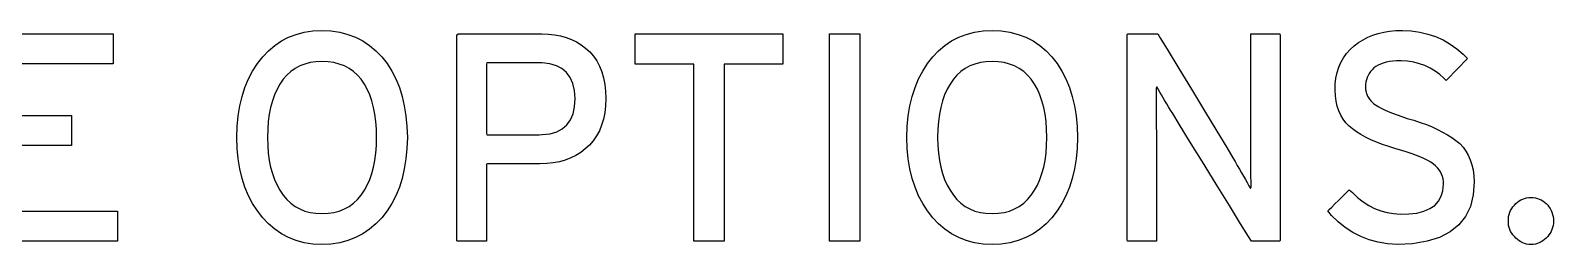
# Model space of a CAD drawing. Extents: x 1 to 47.7, y 0.2 to 35.
# Drawn here: x 18.734 to 20.656, y 21.796 to 22.067 of the extents above; entities that cross this region are included whole.
import ezdxf

# ---------------------------------------------------------------- set-up
doc = ezdxf.new("R2010")
doc.units = 0
doc.header["$MEASUREMENT"] = 0
doc.layers.add('7_0_____DWG', color=7, linetype='CONTINUOUS')

msp = doc.modelspace()

# ---------------------------------------------------------------- linework, layer by layer
at = {"layer": '7_0_____DWG'}
for points in [[(18.6745, 21.8), (18.6745, 22.0624), (18.8382, 22.0624), (18.8382, 22.0243), (18.7125, 22.0243), (18.7125, 21.9591), (18.7855, 21.9591), (18.7855, 21.921), (18.7125, 21.921), (18.7125, 21.8381), (18.8437, 21.8381), (18.8437, 21.8), (18.6745, 21.8)], [(19.6094, 22.0239), (19.6094, 21.8), (19.5713, 21.8), (19.5713, 22.0239), (19.4972, 22.0239), (19.4972, 22.0624), (19.6836, 22.0624), (19.6836, 22.0239), (19.6094, 22.0239)], [(19.7425, 21.8), (19.7425, 22.0624), (19.7806, 22.0624), (19.7806, 21.8), (19.7425, 21.8)]]:
    msp.add_lwpolyline(points, dxfattribs=at)
for points in [[(19.2095, 21.9313), (19.209, 21.9173), (19.2077, 21.904), (19.2057, 21.8914), (19.2029, 21.8794), (19.1994, 21.8682), (19.195, 21.8576), (19.1899, 21.8477), (19.184, 21.8384), (19.1773, 21.8298), (19.1699, 21.822), (19.1619, 21.8152), (19.1533, 21.8095), (19.1442, 21.8047), (19.1344, 21.801), (19.1241, 21.7982), (19.1131, 21.7965), (19.1016, 21.7958), (19.0902, 21.7965), (19.0794, 21.7982), (19.0692, 21.801), (19.0595, 21.8047), (19.0505, 21.8095), (19.0421, 21.8152), (19.0342, 21.822), (19.027, 21.8298), (19.0203, 21.8384), (19.0142, 21.8477), (19.009, 21.8576), (19.0045, 21.8682), (19.0009, 21.8794), (18.998, 21.8914), (18.9959, 21.904), (18.9946, 21.9173), (18.9942, 21.9313), (18.9946, 21.9452), (18.9959, 21.9586), (18.998, 21.9712), (19.0009, 21.9832), (19.0045, 21.9945), (19.009, 22.0052), (19.0142, 22.0152), (19.0203, 22.0246), (19.027, 22.0332), (19.0342, 22.0409), (19.0421, 22.0476), (19.0505, 22.0532), (19.0595, 22.0579), (19.0692, 22.0616), (19.0794, 22.0642), (19.0902, 22.0659), (19.1016, 22.0666), (19.1131, 22.0659), (19.1241, 22.0642), (19.1344, 22.0616), (19.1442, 22.0579), (19.1533, 22.0532), (19.1619, 22.0476), (19.1699, 22.0409), (19.1773, 22.0332), (19.184, 22.0246), (19.1899, 22.0152), (19.195, 22.0052), (19.1994, 21.9945), (19.2029, 21.9832), (19.2057, 21.9712), (19.2077, 21.9586), (19.209, 21.9452)], [(19.4601, 21.9803), (19.4597, 21.9711), (19.4587, 21.9624), (19.4571, 21.9543), (19.4548, 21.9467), (19.4519, 21.9396), (19.4484, 21.9331), (19.4442, 21.9271), (19.4395, 21.9216), (19.4341, 21.9167), (19.4284, 21.9123), (19.4223, 21.9085), (19.4157, 21.9053), (19.4088, 21.9026), (19.4014, 21.9006), (19.3937, 21.8991), (19.3855, 21.8981), (19.3769, 21.8978), (19.3739, 21.8978), (19.3676, 21.8978), (19.3583, 21.8978), (19.3472, 21.8978), (19.3356, 21.8978), (19.3248, 21.8978), (19.316, 21.8978), (19.3106, 21.8978), (19.3094, 21.8973), (19.3094, 21.8914), (19.3094, 21.8799), (19.3094, 21.8648), (19.3094, 21.8479), (19.3094, 21.8311), (19.3094, 21.8163), (19.3094, 21.8054), (19.3094, 21.8002), (19.3086, 21.8), (19.3053, 21.8), (19.3002, 21.8), (19.294, 21.8), (19.2875, 21.8), (19.2814, 21.8), (19.2763, 21.8), (19.273, 21.8), (19.2721, 21.8005), (19.2721, 21.8145), (19.2721, 21.8439), (19.2721, 21.8836), (19.2721, 21.9286), (19.2721, 21.9739), (19.2721, 22.0145), (19.2721, 22.0452), (19.2721, 22.0612), (19.274, 22.0624), (19.2827, 22.0624), (19.2967, 22.0624), (19.314, 22.0624), (19.3325, 22.0624), (19.3503, 22.0624), (19.3652, 22.0624), (19.3752, 22.0624), (19.3794, 22.0624), (19.3876, 22.062), (19.3954, 22.0611), (19.4028, 22.0597), (19.4099, 22.0577), (19.4166, 22.0552), (19.423, 22.0521), (19.4289, 22.0484), (19.4345, 22.0442), (19.4398, 22.0394), (19.4445, 22.034), (19.4486, 22.028), (19.452, 22.0214), (19.4549, 22.0143), (19.4571, 22.0067), (19.4587, 21.9984), (19.4597, 21.9896)], [(20.0554, 21.9313), (20.0549, 21.9173), (20.0537, 21.904), (20.0517, 21.8914), (20.0489, 21.8794), (20.0453, 21.8682), (20.0409, 21.8576), (20.0358, 21.8477), (20.0299, 21.8384), (20.0232, 21.8298), (20.0158, 21.822), (20.0078, 21.8152), (19.9993, 21.8095), (19.9901, 21.8047), (19.9804, 21.801), (19.97, 21.7982), (19.9591, 21.7965), (19.9476, 21.7958), (19.9362, 21.7965), (19.9253, 21.7982), (19.9151, 21.801), (19.9055, 21.8047), (19.8964, 21.8095), (19.888, 21.8152), (19.8802, 21.822), (19.8729, 21.8298), (19.8662, 21.8384), (19.8602, 21.8477), (19.8549, 21.8576), (19.8505, 21.8682), (19.8468, 21.8794), (19.8439, 21.8914), (19.8419, 21.904), (19.8406, 21.9173), (19.8401, 21.9313), (19.8406, 21.9452), (19.8419, 21.9586), (19.8439, 21.9712), (19.8468, 21.9832), (19.8505, 21.9945), (19.8549, 22.0052), (19.8602, 22.0152), (19.8662, 22.0246), (19.8729, 22.0332), (19.8802, 22.0409), (19.888, 22.0476), (19.8964, 22.0532), (19.9055, 22.0579), (19.9151, 22.0616), (19.9253, 22.0642), (19.9362, 22.0659), (19.9476, 22.0666), (19.9591, 22.0659), (19.97, 22.0642), (19.9804, 22.0616), (19.9901, 22.0579), (19.9993, 22.0532), (20.0078, 22.0476), (20.0158, 22.0409), (20.0232, 22.0332), (20.0299, 22.0246), (20.0358, 22.0152), (20.0409, 22.0052), (20.0453, 21.9945), (20.0489, 21.9832), (20.0517, 21.9712), (20.0537, 21.9586), (20.0549, 21.9452)], [(20.275, 21.8), (20.2713, 21.806), (20.2614, 21.822), (20.2472, 21.8451), (20.2305, 21.8722), (20.2132, 21.9003), (20.197, 21.9266), (20.1839, 21.948), (20.1756, 21.9614), (20.1729, 21.9658), (20.1705, 21.9699), (20.1681, 21.9739), (20.1658, 21.9777), (20.1636, 21.9815), (20.1614, 21.9852), (20.1593, 21.9887), (20.1574, 21.9921), (20.1554, 21.9954), (20.1547, 21.9933), (20.1547, 21.987), (20.1547, 21.9804), (20.1547, 21.9737), (20.1548, 21.9668), (20.1548, 21.9597), (20.1549, 21.9524), (20.1549, 21.9449), (20.155, 21.9371), (20.155, 21.9323), (20.155, 21.9201), (20.155, 21.9017), (20.155, 21.8797), (20.155, 21.8563), (20.155, 21.8343), (20.155, 21.8159), (20.155, 21.8037), (20.155, 21.8), (20.1533, 21.8), (20.1494, 21.8), (20.1441, 21.8), (20.1379, 21.8), (20.1316, 21.8), (20.1258, 21.8), (20.1212, 21.8), (20.1185, 21.8), (20.1181, 21.8018), (20.1181, 21.8188), (20.1181, 21.8498), (20.1181, 21.8899), (20.1181, 21.9344), (20.1181, 21.9786), (20.1181, 22.0177), (20.1181, 22.0469), (20.1181, 22.0616), (20.1188, 22.0624), (20.122, 22.0624), (20.127, 22.0624), (20.1332, 22.0624), (20.1399, 22.0624), (20.1463, 22.0624), (20.1517, 22.0624), (20.1555, 22.0624), (20.1569, 22.0624), (20.1604, 22.0565), (20.1698, 22.0409), (20.1834, 22.0185), (20.1993, 21.9921), (20.2158, 21.9647), (20.2312, 21.9392), (20.2438, 21.9184), (20.2517, 21.9053), (20.2543, 21.9008), (20.2572, 21.8959), (20.2599, 21.8912), (20.2625, 21.8867), (20.265, 21.8823), (20.2674, 21.8781), (20.2696, 21.8741), (20.2718, 21.8702), (20.2738, 21.8665), (20.2746, 21.8687), (20.2745, 21.8752), (20.2744, 21.8818), (20.2744, 21.8887), (20.2743, 21.8958), (20.2743, 21.903), (20.2743, 21.9104), (20.2743, 21.918), (20.2743, 21.9258), (20.2743, 21.9306), (20.2743, 21.9428), (20.2743, 21.9611), (20.2743, 21.9831), (20.2743, 22.0063), (20.2743, 22.0282), (20.2743, 22.0465), (20.2743, 22.0587), (20.2743, 22.0624), (20.276, 22.0624), (20.2799, 22.0624), (20.2852, 22.0624), (20.2914, 22.0624), (20.2977, 22.0624), (20.3035, 22.0624), (20.308, 22.0624), (20.3108, 22.0624), (20.3112, 22.0605), (20.3112, 22.0435), (20.3112, 22.0126), (20.3112, 21.9725), (20.3112, 21.928), (20.3112, 21.8838), (20.3112, 21.8447), (20.3112, 21.8154), (20.3112, 21.8008), (20.3105, 21.8), (20.3076, 21.8), (20.3029, 21.8), (20.2971, 21.8), (20.2909, 21.8), (20.2849, 21.8), (20.2798, 21.8), (20.2763, 21.8)], [(20.556, 21.8753), (20.5549, 21.8588), (20.5514, 21.8441), (20.5454, 21.8314), (20.537, 21.8207), (20.526, 21.8118), (20.5126, 21.8049), (20.4968, 21.7999), (20.4785, 21.7968), (20.4594, 21.7958), (20.4469, 21.7968), (20.435, 21.7989), (20.4237, 21.8019), (20.413, 21.806), (20.4029, 21.8111), (20.3934, 21.8172), (20.3845, 21.8244), (20.3762, 21.8326), (20.3716, 21.8383), (20.3732, 21.84), (20.3763, 21.8431), (20.3804, 21.8471), (20.385, 21.8517), (20.3895, 21.8562), (20.3937, 21.8603), (20.3968, 21.8635), (20.3985, 21.8652), (20.4024, 21.8615), (20.4091, 21.8554), (20.416, 21.85), (20.4231, 21.8454), (20.4305, 21.8416), (20.4382, 21.8386), (20.4462, 21.8364), (20.4544, 21.8349), (20.4628, 21.8342), (20.4736, 21.8345), (20.4839, 21.8357), (20.4928, 21.838), (20.5003, 21.8412), (20.5065, 21.8454), (20.5113, 21.8506), (20.5147, 21.8568), (20.5168, 21.8639), (20.5176, 21.8721), (20.5174, 21.8757), (20.517, 21.8789), (20.5162, 21.882), (20.5151, 21.8849), (20.5137, 21.8877), (20.5119, 21.8904), (20.5099, 21.8929), (20.5075, 21.8953), (20.5047, 21.8976), (20.5014, 21.8998), (20.4977, 21.902), (20.4934, 21.9042), (20.4887, 21.9064), (20.4834, 21.9085), (20.4777, 21.9106), (20.4715, 21.9127), (20.4648, 21.9148), (20.4571, 21.917), (20.4485, 21.9196), (20.4404, 21.9224), (20.4328, 21.9253), (20.4257, 21.9284), (20.4192, 21.9316), (20.4132, 21.9349), (20.4077, 21.9384), (20.4027, 21.942), (20.3982, 21.9457), (20.3942, 21.9498), (20.3907, 21.9543), (20.3878, 21.9593), (20.3853, 21.9648), (20.3834, 21.9707), (20.382, 21.9771), (20.3811, 21.984), (20.3806, 21.9913), (20.3808, 21.999), (20.3817, 22.0063), (20.3831, 22.0133), (20.3852, 22.0199), (20.3879, 22.0261), (20.3912, 22.0319), (20.3951, 22.0374), (20.3996, 22.0424), (20.4048, 22.0471), (20.4102, 22.0512), (20.4159, 22.0548), (20.422, 22.0579), (20.4284, 22.0605), (20.4351, 22.0627), (20.4422, 22.0643), (20.4495, 22.0656), (20.4572, 22.0663), (20.4656, 22.0666), (20.4768, 22.066), (20.4875, 22.0644), (20.4977, 22.062), (20.5075, 22.0587), (20.5169, 22.0545), (20.5258, 22.0494), (20.5343, 22.0434), (20.5423, 22.0365), (20.5476, 22.0309), (20.5461, 22.0294), (20.5432, 22.0263), (20.5392, 22.0222), (20.5347, 22.0176), (20.5302, 22.0129), (20.5261, 22.0086), (20.5229, 22.0052), (20.521, 22.0033), (20.5182, 22.0057), (20.5127, 22.0107), (20.5068, 22.0152), (20.5006, 22.0189), (20.494, 22.0221), (20.487, 22.0245), (20.4798, 22.0264), (20.4722, 22.0276), (20.4642, 22.0281), (20.4582, 22.028), (20.4535, 22.0277), (20.4491, 22.0271), (20.4451, 22.0263), (20.4413, 22.0253), (20.4379, 22.0241), (20.4348, 22.0226), (20.432, 22.021), (20.4295, 22.0191), (20.4273, 22.0169), (20.4253, 22.0146), (20.4237, 22.0122), (20.4222, 22.0097), (20.4211, 22.0071), (20.4202, 22.0043), (20.4195, 22.0014), (20.4192, 21.9984), (20.419, 21.9954), (20.4191, 21.9939), (20.4192, 21.9924), (20.4193, 21.991), (20.4196, 21.9896), (20.4199, 21.9883), (20.4202, 21.987), (20.4206, 21.9858), (20.4211, 21.9846), (20.4217, 21.9835), (20.4223, 21.9822), (20.423, 21.981), (20.4239, 21.9798), (20.4249, 21.9786), (20.4259, 21.9774), (20.4271, 21.9762), (20.4284, 21.9751), (20.4297, 21.9739), (20.4318, 21.9724), (20.435, 21.9703), (20.4387, 21.9683), (20.443, 21.9662), (20.4477, 21.9641), (20.453, 21.9619), (20.4588, 21.9598), (20.465, 21.9576), (20.4718, 21.9554), (20.4798, 21.953), (20.488, 21.9503), (20.4958, 21.9475), (20.5031, 21.9445), (20.51, 21.9414), (20.5164, 21.9381), (20.5225, 21.9347), (20.5281, 21.9311), (20.5332, 21.9274), (20.5379, 21.9234), (20.5421, 21.919), (20.5457, 21.9141), (20.5488, 21.9088), (20.5513, 21.903), (20.5533, 21.8968), (20.5548, 21.8901), (20.5557, 21.8829)], [(19.1707, 21.9313), (19.1704, 21.9416), (19.1697, 21.9514), (19.1685, 21.9606), (19.1668, 21.9693), (19.1647, 21.9775), (19.162, 21.9851), (19.1589, 21.9922), (19.1553, 21.9988), (19.1512, 22.0048), (19.1466, 22.01), (19.1415, 22.0146), (19.136, 22.0184), (19.1301, 22.0216), (19.1236, 22.0241), (19.1168, 22.0259), (19.1094, 22.027), (19.1016, 22.0274), (19.094, 22.027), (19.0868, 22.0259), (19.08, 22.0241), (19.0737, 22.0216), (19.0678, 22.0184), (19.0624, 22.0146), (19.0574, 22.01), (19.0528, 22.0048), (19.0487, 21.9988), (19.045, 21.9922), (19.0418, 21.9851), (19.0391, 21.9775), (19.0369, 21.9693), (19.0352, 21.9606), (19.0339, 21.9514), (19.0332, 21.9416), (19.0329, 21.9313), (19.0332, 21.9211), (19.0339, 21.9114), (19.0352, 21.9023), (19.0369, 21.8937), (19.0391, 21.8856), (19.0418, 21.878), (19.045, 21.8709), (19.0487, 21.8644), (19.0528, 21.8583), (19.0574, 21.8529), (19.0624, 21.8481), (19.0678, 21.8441), (19.0737, 21.8408), (19.08, 21.8382), (19.0868, 21.8364), (19.094, 21.8353), (19.1016, 21.8349), (19.1094, 21.8353), (19.1168, 21.8364), (19.1236, 21.8382), (19.1301, 21.8408), (19.136, 21.8441), (19.1415, 21.8481), (19.1466, 21.8529), (19.1512, 21.8583), (19.1553, 21.8644), (19.1589, 21.8709), (19.162, 21.878), (19.1647, 21.8856), (19.1668, 21.8937), (19.1685, 21.9023), (19.1697, 21.9114), (19.1704, 21.9211)], [(19.4213, 21.9803), (19.4205, 21.9905), (19.4184, 21.9995), (19.415, 22.0071), (19.4104, 22.0134), (19.4046, 22.0184), (19.3976, 22.022), (19.3893, 22.0243), (19.3798, 22.0254), (19.3759, 22.0254), (19.3693, 22.0254), (19.3593, 22.0254), (19.3473, 22.0254), (19.3349, 22.0254), (19.3236, 22.0254), (19.3147, 22.0254), (19.3099, 22.0254), (19.3094, 22.024), (19.3094, 22.0164), (19.3094, 22.0038), (19.3094, 21.9883), (19.3094, 21.9718), (19.3094, 21.9563), (19.3094, 21.9437), (19.3094, 21.9361), (19.3099, 21.9347), (19.3147, 21.9347), (19.3236, 21.9347), (19.3349, 21.9347), (19.3473, 21.9347), (19.3593, 21.9347), (19.3693, 21.9347), (19.3759, 21.9347), (19.3798, 21.9348), (19.3896, 21.9359), (19.398, 21.9383), (19.4051, 21.942), (19.411, 21.947), (19.4155, 21.9534), (19.4188, 21.961), (19.4207, 21.97)], [(20.0166, 21.9313), (20.0164, 21.9416), (20.0157, 21.9514), (20.0145, 21.9606), (20.0128, 21.9693), (20.0106, 21.9775), (20.008, 21.9851), (20.0048, 21.9922), (20.0012, 21.9988), (19.9971, 22.0048), (19.9925, 22.01), (19.9875, 22.0146), (19.982, 22.0184), (19.976, 22.0216), (19.9696, 22.0241), (19.9627, 22.0259), (19.9554, 22.027), (19.9476, 22.0274), (19.9399, 22.027), (19.9328, 22.0259), (19.926, 22.0241), (19.9197, 22.0216), (19.9138, 22.0184), (19.9083, 22.0146), (19.9033, 22.01), (19.8988, 22.0048), (19.8946, 21.9988), (19.8909, 21.9922), (19.8877, 21.9851), (19.885, 21.9775), (19.8828, 21.9693), (19.8811, 21.9606), (19.8799, 21.9514), (19.8791, 21.9416), (19.8789, 21.9313), (19.8791, 21.9211), (19.8799, 21.9114), (19.8811, 21.9023), (19.8828, 21.8937), (19.885, 21.8856), (19.8877, 21.878), (19.8909, 21.8709), (19.8946, 21.8644), (19.8988, 21.8583), (19.9033, 21.8529), (19.9083, 21.8481), (19.9138, 21.8441), (19.9197, 21.8408), (19.926, 21.8382), (19.9328, 21.8364), (19.9399, 21.8353), (19.9476, 21.8349), (19.9554, 21.8353), (19.9627, 21.8364), (19.9696, 21.8382), (19.976, 21.8408), (19.982, 21.8441), (19.9875, 21.8481), (19.9925, 21.8529), (19.9971, 21.8583), (20.0012, 21.8644), (20.0048, 21.8709), (20.008, 21.878), (20.0106, 21.8856), (20.0128, 21.8937), (20.0145, 21.9023), (20.0157, 21.9114), (20.0164, 21.9211)], [(20.6564, 21.8254), (20.6562, 21.8226), (20.6558, 21.8199), (20.6552, 21.8173), (20.6543, 21.8148), (20.6533, 21.8124), (20.6521, 21.8101), (20.6506, 21.808), (20.649, 21.8059), (20.6471, 21.8039), (20.6451, 21.8021), (20.643, 21.8006), (20.6408, 21.7992), (20.6384, 21.7981), (20.636, 21.7972), (20.6334, 21.7965), (20.6306, 21.796), (20.6278, 21.7958), (20.625, 21.796), (20.6224, 21.7965), (20.6199, 21.7972), (20.6174, 21.7981), (20.6151, 21.7992), (20.6129, 21.8006), (20.6108, 21.8021), (20.6088, 21.8039), (20.6069, 21.8059), (20.6051, 21.808), (20.6036, 21.8101), (20.6022, 21.8124), (20.6012, 21.8148), (20.6003, 21.8173), (20.5997, 21.8199), (20.5994, 21.8226), (20.5993, 21.8254), (20.5994, 21.8284), (20.5997, 21.8312), (20.6003, 21.8339), (20.6012, 21.8366), (20.6022, 21.839), (20.6036, 21.8414), (20.6051, 21.8437), (20.6069, 21.8458), (20.6088, 21.8478), (20.6108, 21.8495), (20.6129, 21.851), (20.6151, 21.8523), (20.6174, 21.8534), (20.6199, 21.8542), (20.6224, 21.8548), (20.625, 21.8552), (20.6278, 21.8554), (20.6306, 21.8552), (20.6334, 21.8548), (20.636, 21.8542), (20.6384, 21.8534), (20.6408, 21.8523), (20.643, 21.851), (20.6451, 21.8495), (20.6471, 21.8478), (20.649, 21.8458), (20.6506, 21.8437), (20.6521, 21.8414), (20.6533, 21.839), (20.6543, 21.8366), (20.6552, 21.8339), (20.6558, 21.8312), (20.6562, 21.8284)]]:
    msp.add_lwpolyline(points, close=True, dxfattribs=at)

doc.saveas('drawing.dxf')
